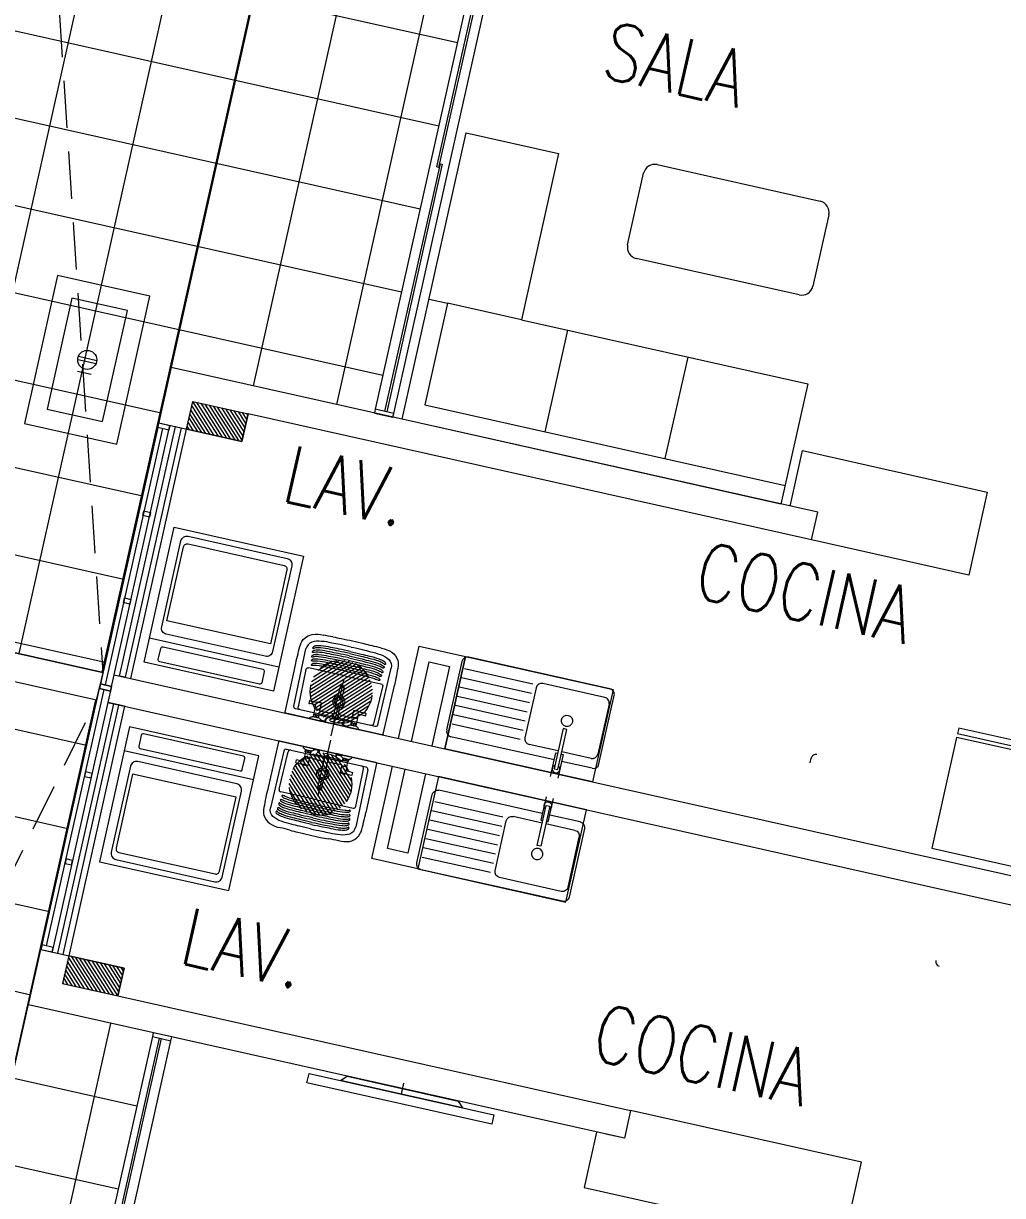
# Model space of a CAD drawing. Header units: millimetres. Extents: x 2471 to 2909, y 1327 to 1568.
# Drawn here: x 2624.4 to 2629.57, y 1501.96 to 1508.15 of the extents above; entities that cross this region are included whole.
import ezdxf
from ezdxf.xclip import XClip

# ---------------------------------------------------------------- set-up
doc = ezdxf.new("R2010")
doc.units = ezdxf.units.MM
doc.header["$XCLIPFRAME"] = 2
doc.set_wipeout_variables(frame=1)
for name, pattern in [('ACAD_ISO07W100', [3, 0, -3]), ('DASHDOT', [1, 0.5, -0.25, 0, -0.25]), ('HIDDEN', [0.375, 0.25, -0.125]), ('HIDDEN2', [0.1875, 0.125, -0.0625]), ('PHANTOM', [2.5, 1.25, -0.25, 0.25, -0.25, 0.25, -0.25])]:
    doc.linetypes.add(name, pattern=pattern)
doc.layers.get('0').update_dxf_attribs({"color": 251, "lineweight": 9})
for name, color, linetype, lineweight in [('A-EJES', 251, 'PHANTOM', 13), ('A-ESTRUCTURA-HATCH', 251, 'Continuous', 13), ('A-HATCH', 251, 'Continuous', 13), ('A-MOBILIARIO', 251, 'Continuous', 13), ('A-MURO BAJO', 251, 'Continuous', 13), ('A-MUROS', 251, 'Continuous', 13), ('A-PROYECCIONES', 251, 'HIDDEN', 13), ('A_30_DispositivosSanit', 251, 'Continuous', 13), ('A_30_Equipamiento', 251, 'Continuous', 13), ('A_50_TextoAmbiente', 251, 'Continuous', 13), ('A_50_TextoSubtitulos', 251, 'Continuous', 13), ('DLP_EQUIPAMIENTO', 251, 'Continuous', 13), ('DLP_MOBILIARIO FIJO', 251, 'Continuous', 13), ('DLP_MURO ALTO', 251, 'Continuous', 13), ('DLP_MURO BAJO', 251, 'Continuous', 13)]:
    doc.layers.add(name, color=color, linetype=linetype, lineweight=lineweight)
doc.styles.add('R100-200', font='romans.shx', dxfattribs={"width": 0.8, "height": 0.3})
doc.styles.add('R140-200', font='ariblk.ttf', dxfattribs={"height": 0.5})
pattern_1 = [(257.384381858, (-223918.5419, -8186702.8517), (0.439135768104, -0.098284165419), []), (347.384381858, (-223918.5419, -8186702.8517), (0.098284165419, 0.439135768104), [])]

# ---------------------------------------------------------------- blocks, each defined once
blk = doc.blocks.new('A$C64a6e5d1')
at = {"layer": 'A-EJES', "ltscale": 0.5}
blk.add_line((49.4516, 129.0897, 0), (53.3268, 146.4015, 0), dxfattribs=at)
blk = doc.blocks.new('EST P1')
at = {"layer": 'A-ESTRUCTURA-HATCH'}
h = blk.add_hatch(dxfattribs=at)
h.set_pattern_fill('ANSI31', color=256, scale=0.02)
h.set_pattern_definition([(45, (-226392.07709, -8188203.05961), (-0.04490128060535, 0.04490128060535), [])])
h.paths.add_polyline_path([(-3.61, 5.05), (-3.61, 4.85), (-44.785, 4.85), (-44.785, -0.15), (-46.99, -0.15), (-46.99, -11.15), (-3.61, -11.1501), (-3.61, -11.4001), (-47.24, -11.4001), (-47.24, 0.15), (-45.035, 0.15), (-45.035, 5.05)])
h.paths.add_polyline_path([(5.8757, 4.85), (5.8757, 5.05), (35.53, 5.05), (35.53, 4.85)])
h.paths.add_polyline_path([(47.915, 5.05), (35.58, 5.05), (35.58, 4.85), (47.915, 4.85)])
h.paths.add_polyline_path([(51.865, 4.85), (53.3757, 4.85), (53.3757, 5.05), (51.865, 5.05)])
edge = h.paths.add_edge_path()
edge.add_arc((63.3007, -0.15), 9.7, 360, 540)
edge.add_line((53.6007, -0.15), (53.8007, -0.15))
edge.add_arc((63.3007, -0.15), 9.5, 0.90471, 180, ccw=False)
edge.add_line((72.7995, 0), (70.3507, 0))
edge.add_line((70.3507, 0), (70.3507, -0.1499))
edge.add_line((70.3507, -0.1499), (73.0007, -0.15))
edge = h.paths.add_edge_path()
edge.add_arc((63.3007, -0.15), 3.3, 0.00085, 49.99468)
edge.add_line((65.4221, 2.3777), (65.4222, -0.15))
edge.add_line((65.4222, -0.15), (65.2722, -0.15))
edge.add_line((65.2722, -0.15), (65.2721, 2.4964))
edge.add_arc((63.3007, -0.15), 3.3, 53.31658, 179.99996)
edge.add_line((60.0007, -0.15), (59.8007, -0.15))
edge.add_arc((63.3007, -0.15), 3.5, 2.45736, 179.99993, ccw=False)
edge.add_line((66.7975, 0.0001), (69.4507, 0))
edge.add_line((69.4507, 0), (69.4507, -0.1499))
edge.add_line((69.4507, -0.1499), (66.6007, -0.1499))
h.paths.add_polyline_path([(-3.56, -11.15), (35.53, -11.15), (35.53, -11.4001), (-3.56, -11.4001)])
h.paths.add_polyline_path([(35.58, -11.1501), (71.88, -11.1501), (71.88, -11.4001), (35.58, -11.4)])
blk = doc.blocks.new('A$C47ad906b')
at = {"linetype": 'ACAD_ISO07W100'}
blk.add_blockref('EST P1', (27.0859, 53.6317), dxfattribs=at)
blk = doc.blocks.new('LAV-COC_01')
for p, q in [((0.4, 0.8243, 0), (0.03, 0.8243, 0)), ((0, 0.2352, 0), (0, 0.7943, 0)), ((0.43, 0.03, 0), (0.43, 0.7943, 0)), ((0.05, 0.2252), (0.05, 0.3821, 0)), ((0.35, 0.4121, 0), (0.08, 0.4121, 0)), ((0.38, 0.0471, 0), (0.38, 0.3821, 0)), ((0, 0.03), (0, 0.1952, 0)), ((0.05, 0.0471, 0), (0.05, 0.2052)), ((0.03, 0), (0.4, 0, 0)), ((0.35, 0.0171, 0), (0.08, 0.0171, 0))]:
    blk.add_line(p, q)
at = {"color": 7, "extrusion": (-8.98137e-08, -2.25602e-18, 1)}
for p, q in [((0.115, 0.4293, 0), (0.115, 0.8071, 0)), ((0.165, 0.4293, 0), (0.165, 0.8071, 0)), ((0.065, 0.4334, 0), (0.065, 0.803, 0))]:
    blk.add_line(p, q, dxfattribs=at)
at = {"color": 7}
for p, q in [((0.215, 0.4293), (0.215, 0.8071, 0)), ((0.265, 0.4293), (0.265, 0.8071, 0)), ((0.315, 0.4293), (0.315, 0.8071, 0)), ((0.365, 0.4334, 0), (0.365, 0.803, 0))]:
    blk.add_line(p, q, dxfattribs=at)
at = {"extrusion": (-4.49068e-08, 3.60285e-08, 1), "elevation": 0}
for points in [[(-0.09, 0.2352), (0.0374, 0.2352), (0.0374, 0.2252)], [(0.0374, 0.2052), (0.0374, 0.1952), (-0.09, 0.1952)]]:
    blk.add_lwpolyline(points, dxfattribs=at)
blk.add_lwpolyline([(-0.0458, 0.2052), (0.1708, 0.2052), (0.1708, 0.2252), (-0.0458, 0.2252)], close=True, dxfattribs=at)
at = {"extrusion": (-4.49068e-08, 3.60285e-08, 1)}
blk.add_arc((-0.0458, 0.2152, 0), 0.02, 29.99971, 329.99971, dxfattribs=at)
for centre, start_param, end_param in [((0.03, 0.7943, 0), -0.785398, 0.785398), ((0.4, 0.7943, 0), -2.356194, -0.785398), ((0.08, 0.3821, 0), -0.785398, 0.785398), ((0.35, 0.3821, 0), -2.356194, -0.785398), ((0.03, 0.03), 0.785398, 2.356194), ((0.08, 0.0471, 0), 0.785398, 2.356194), ((0.35, 0.0471, 0), 2.356194, 3.926991), ((0.4, 0.03, 0), 2.356194, 3.926991)]:
    blk.add_ellipse(centre, major_axis=(-0.0212, 0.0212), ratio=1, start_param=start_param, end_param=end_param)
blk.add_ellipse((0.215, 0.2146, 0), major_axis=(-0.0212, 0.0212), ratio=1)
blk = doc.blocks.new('MEZCLADORA-P')
at = {"color": 251, "linetype": 'DASHDOT', "ltscale": 0.07}
blk.add_line((0, 0.2633), (0, -0.2869), dxfattribs=at)
at = {"color": 7}
for p, q in [((-0.1318, 0), (-0.0713, 0)), ((-0.0713, 0), (-0.0713, -0.0048)), ((0.0714, 0), (0.1319, 0)), ((0.1319, 0), (0.1319, -0.0048)), ((-0.1318, 0), (-0.1318, -0.0048)), ((-0.1178, -0.0145), (-0.0853, -0.0145)), ((-0.0875, -0.0265), (-0.1157, -0.0265)), ((-0.0876, -0.057), (-0.1156, -0.057)), ((-0.1156, -0.057), (-0.1156, -0.078)), ((-0.1141, -0.0265), (-0.1146, -0.027)), ((-0.0886, -0.027), (-0.1146, -0.027)), ((-0.1146, -0.027), (-0.1146, -0.056)), ((-0.1146, -0.056), (-0.0886, -0.056)), ((-0.1141, -0.0565), (-0.1146, -0.056)), ((-0.0891, -0.0565), (-0.1141, -0.0565)), ((-0.0891, -0.0265), (-0.0886, -0.027)), ((-0.0891, -0.0565), (-0.0886, -0.056)), ((-0.0886, -0.027), (-0.0886, -0.0285)), ((-0.0886, -0.0525), (-0.0886, -0.056)), ((-0.0876, -0.057), (-0.0876, -0.093)), ((-0.0865, -0.0305), (-0.0015, -0.0262)), ((-0.0865, -0.0505), (-0.011, -0.0543)), ((-0.011, -0.0405), (-0.011, -0.0805)), ((0.086, -0.0304), (0.0015, -0.0262)), ((0.011, -0.0805), (0.011, -0.0405)), ((0.086, -0.0506), (0.011, -0.0543)), ((0.0714, 0), (0.0714, -0.0048)), ((0.0854, -0.0145), (0.1179, -0.0145)), ((0.1157, -0.0265), (0.0875, -0.0265)), ((0.1156, -0.057), (0.0876, -0.057)), ((0.0876, -0.057), (0.0876, -0.093)), ((0.0886, -0.0265), (0.0881, -0.027)), ((0.1151, -0.027), (0.0881, -0.027)), ((0.0881, -0.0285), (0.0881, -0.027)), ((0.0881, -0.056), (0.0881, -0.0525)), ((0.0881, -0.056), (0.1151, -0.056)), ((0.0886, -0.0565), (0.0881, -0.056)), ((0.1146, -0.0565), (0.0886, -0.0565)), ((0.0896, -0.0565), (0.0896, -0.057)), ((0.0926, -0.0379), (0.0926, -0.0379)), ((0.1136, -0.0565), (0.1136, -0.057)), ((0.1146, -0.0265), (0.1151, -0.027)), ((0.1146, -0.0565), (0.1151, -0.056)), ((0.1151, -0.056), (0.1151, -0.027)), ((0.1156, -0.057), (0.1156, -0.078)), ((-0.1526, -0.078), (-0.1501, -0.078)), ((-0.1526, -0.093), (-0.1526, -0.078)), ((-0.1501, -0.093), (-0.1526, -0.093)), ((-0.1242, -0.078), (-0.1501, -0.078)), ((-0.1501, -0.093), (-0.1242, -0.093)), ((-0.1129, -0.078), (-0.1242, -0.078)), ((-0.1242, -0.093), (-0.1129, -0.093)), ((-0.1137, -0.093), (-0.1137, -0.0932)), ((-0.0876, -0.093), (-0.1129, -0.093)), ((-0.1031, -0.0954), (-0.1001, -0.0954)), ((-0.0895, -0.093), (-0.0895, -0.0932)), ((-0.011, -0.0805), (-0.011, -0.1514)), ((0.011, -0.0805), (0.011, -0.1514)), ((0.1129, -0.093), (0.0876, -0.093)), ((0.0895, -0.093), (0.0895, -0.0932)), ((0.1001, -0.0954), (0.1031, -0.0954)), ((0.1242, -0.078), (0.1129, -0.078)), ((0.1129, -0.093), (0.1242, -0.093)), ((0.1137, -0.093), (0.1137, -0.0932)), ((0.1501, -0.078), (0.1242, -0.078)), ((0.1242, -0.093), (0.1501, -0.093)), ((0.1501, -0.078), (0.1526, -0.078)), ((0.1526, -0.093), (0.1501, -0.093)), ((0.1526, -0.093), (0.1526, -0.078)), ((-0.011, -0.1514), (-0.011, -0.1885)), ((0.011, -0.1885), (0.011, -0.1514)), ((-0.011, -0.1885), (-0.011, -0.1905)), ((-0.011, -0.1969), (-0.011, -0.1905)), ((0.011, -0.1885), (0.011, -0.1905)), ((0.011, -0.1969), (0.011, -0.1905))]:
    blk.add_line(p, q, dxfattribs=at)
for centre, radius, start, end in [((-0.1303, -0.0048), 0.0015, 180, 228.4626), ((-0.0982, 0.0315), 0.05, 228.4626, 246.84527), ((-0.1083, -0.0205), 0.0095, 140.83329, 144.6655), ((-0.1083, -0.0205), 0.0095, 215.3345, 219.16671), ((-0.0948, -0.0205), 0.0095, 35.3345, 39.16671), ((-0.0948, -0.0205), 0.0095, 320.83329, 324.6655), ((-0.105, 0.0315), 0.05, 293.15473, 311.5374), ((-0.0728, -0.0048), 0.0015, 311.5374, 0), ((0, -0.0405), 0.0143, 320.04513, 219.95487), ((0, -0.0405), 0.0143, 320.5275, 219.4725), ((0, -0.0405), 0.014, 321.78679, 218.21321), ((0, -0.0405), 0.011, 0, 180), ((0.0729, -0.0048), 0.0015, 180, 228.4626), ((0.105, 0.0315), 0.05, 228.4626, 246.84527), ((0.0949, -0.0205), 0.0095, 140.83329, 144.6655), ((0.0949, -0.0205), 0.0095, 215.3345, 219.16671), ((0.1084, -0.0205), 0.0095, 35.3345, 39.16671), ((0.1084, -0.0205), 0.0095, 320.83329, 324.6655), ((0.0982, 0.0315), 0.05, 293.15473, 311.5374), ((0.1304, -0.0048), 0.0015, 311.5374, 0), ((-0.1127, -0.0932), 0.001, 180, 255.75933), ((-0.1031, -0.0554), 0.04, 255.75933, 270), ((-0.1001, -0.0554), 0.04, 270, 284.24067), ((-0.0905, -0.0932), 0.001, 284.24067, 0), ((0.0905, -0.0932), 0.001, 180, 255.75933), ((0.1001, -0.0554), 0.04, 255.75933, 270), ((0.1031, -0.0554), 0.04, 270, 284.24067), ((0.1127, -0.0932), 0.001, 284.24067, 0)]:
    blk.add_arc(centre, radius, start, end, dxfattribs=at)
for centre, major_axis, ratio, start_param, end_param in [((-0.0016, -0.0243), (0.00195, 0.00019), 0.977728, 4.694416, 4.711947), ((0.0016, -0.0243), (0.00197, -0.00016), 0.989596, 4.695691, 4.715329), ((0, -0.1905), (-0.011, 0), 0.927184, 0, 3.141593), ((0, -0.1905), (0.011, 0), 0.927184, 3.141593, 6.283185)]:
    blk.add_ellipse(centre, major_axis=major_axis, ratio=ratio, start_param=start_param, end_param=end_param, dxfattribs=at)
for points, knots in [([(-0.1161, -0.026), (-0.1161, -0.026), (-0.1161, -0.0259), (-0.1161, -0.0257), (-0.1161, -0.0255), (-0.1161, -0.0251), (-0.1161, -0.0248), (-0.1161, -0.0244), (-0.1161, -0.0242), (-0.1161, -0.0237), (-0.1161, -0.0234), (-0.1161, -0.0228), (-0.1161, -0.0223), (-0.1161, -0.0214), (-0.1161, -0.0209), (-0.1161, -0.0201), (-0.1161, -0.0196), (-0.1161, -0.0187), (-0.1161, -0.0182), (-0.1161, -0.0176), (-0.1161, -0.0173), (-0.1161, -0.0168), (-0.1161, -0.0166), (-0.1161, -0.0162), (-0.1161, -0.0159), (-0.1161, -0.0155), (-0.1161, -0.0153), (-0.1161, -0.0151), (-0.1161, -0.015), (-0.1161, -0.015)], [1.912506, 1.912506, 1.912506, 1.912506, 2.09167, 2.09167, 2.270834, 2.270834, 2.409757, 2.409757, 2.503909, 2.503909, 2.59806, 2.59806, 2.741232, 2.741232, 2.868759, 2.868759, 2.996286, 2.996286, 3.139457, 3.139457, 3.233609, 3.233609, 3.32776, 3.32776, 3.466683, 3.466683, 3.645847, 3.645847, 3.825012, 3.825012, 3.825012, 3.825012]), ([(-0.1088, -0.026), (-0.1083, -0.026), (-0.1078, -0.0259), (-0.1067, -0.0257), (-0.1061, -0.0255), (-0.1053, -0.0251), (-0.1049, -0.0248), (-0.1043, -0.0244), (-0.1041, -0.0242), (-0.1036, -0.0237), (-0.1034, -0.0234), (-0.103, -0.0228), (-0.1028, -0.0223), (-0.1026, -0.0214), (-0.1025, -0.0209), (-0.1025, -0.0201), (-0.1026, -0.0196), (-0.1028, -0.0187), (-0.103, -0.0182), (-0.1034, -0.0176), (-0.1036, -0.0173), (-0.1041, -0.0168), (-0.1043, -0.0166), (-0.1049, -0.0162), (-0.1053, -0.0159), (-0.1061, -0.0155), (-0.1067, -0.0153), (-0.1078, -0.0151), (-0.1083, -0.015), (-0.1088, -0.015), (-0.1094, -0.015), (-0.1099, -0.0151), (-0.111, -0.0153), (-0.1116, -0.0155), (-0.1124, -0.0159), (-0.1128, -0.0162), (-0.1134, -0.0166), (-0.1136, -0.0168), (-0.1141, -0.0173), (-0.1143, -0.0176), (-0.1147, -0.0182), (-0.1149, -0.0187), (-0.1151, -0.0196), (-0.1152, -0.0201), (-0.1152, -0.0209), (-0.1151, -0.0214), (-0.1149, -0.0223), (-0.1147, -0.0228), (-0.1143, -0.0234), (-0.1141, -0.0237), (-0.1136, -0.0242), (-0.1134, -0.0244), (-0.1128, -0.0248), (-0.1124, -0.0251), (-0.1116, -0.0255), (-0.111, -0.0257), (-0.1099, -0.0259), (-0.1094, -0.026), (-0.1088, -0.026)], [1.912506, 1.912506, 1.912506, 1.912506, 2.09167, 2.09167, 2.270834, 2.270834, 2.409757, 2.409757, 2.503909, 2.503909, 2.59806, 2.59806, 2.741232, 2.741232, 2.868759, 2.868759, 2.996286, 2.996286, 3.139457, 3.139457, 3.233609, 3.233609, 3.32776, 3.32776, 3.466683, 3.466683, 3.645847, 3.645847, 3.825012, 3.825012, 3.825012, 4.004176, 4.004176, 4.18334, 4.18334, 4.322263, 4.322263, 4.416415, 4.416415, 4.510566, 4.510566, 4.653737, 4.653737, 4.781264, 4.781264, 4.908792, 4.908792, 5.051963, 5.051963, 5.146114, 5.146114, 5.240266, 5.240266, 5.379189, 5.379189, 5.558353, 5.558353, 5.737517, 5.737517, 5.737517, 5.737517]), ([(-0.0944, -0.026), (-0.0938, -0.026), (-0.0933, -0.0259), (-0.0922, -0.0257), (-0.0916, -0.0255), (-0.0908, -0.0251), (-0.0904, -0.0248), (-0.0898, -0.0244), (-0.0896, -0.0242), (-0.0891, -0.0237), (-0.0889, -0.0234), (-0.0885, -0.0228), (-0.0883, -0.0223), (-0.0881, -0.0214), (-0.088, -0.0209), (-0.088, -0.0201), (-0.0881, -0.0196), (-0.0883, -0.0187), (-0.0885, -0.0182), (-0.0889, -0.0176), (-0.0891, -0.0173), (-0.0896, -0.0168), (-0.0898, -0.0166), (-0.0904, -0.0162), (-0.0908, -0.0159), (-0.0916, -0.0155), (-0.0922, -0.0153), (-0.0933, -0.0151), (-0.0938, -0.015), (-0.0944, -0.015), (-0.0949, -0.015), (-0.0954, -0.0151), (-0.0965, -0.0153), (-0.0971, -0.0155), (-0.0979, -0.0159), (-0.0983, -0.0162), (-0.0989, -0.0166), (-0.0991, -0.0168), (-0.0996, -0.0173), (-0.0998, -0.0176), (-0.1002, -0.0182), (-0.1004, -0.0187), (-0.1006, -0.0196), (-0.1007, -0.0201), (-0.1007, -0.0209), (-0.1006, -0.0214), (-0.1004, -0.0223), (-0.1002, -0.0228), (-0.0998, -0.0234), (-0.0996, -0.0237), (-0.0991, -0.0242), (-0.0989, -0.0244), (-0.0983, -0.0248), (-0.0979, -0.0251), (-0.0971, -0.0255), (-0.0965, -0.0257), (-0.0954, -0.0259), (-0.0949, -0.026), (-0.0944, -0.026)], [-1.912506, -1.912506, -1.912506, -1.912506, -1.733342, -1.733342, -1.554177, -1.554177, -1.415254, -1.415254, -1.321103, -1.321103, -1.226951, -1.226951, -1.08378, -1.08378, -0.956253, -0.956253, -0.828726, -0.828726, -0.685555, -0.685555, -0.591403, -0.591403, -0.497251, -0.497251, -0.358328, -0.358328, -0.179164, -0.179164, 0, 0, 0, 0.179164, 0.179164, 0.358328, 0.358328, 0.497251, 0.497251, 0.591403, 0.591403, 0.685555, 0.685555, 0.828726, 0.828726, 0.956253, 0.956253, 1.08378, 1.08378, 1.226951, 1.226951, 1.321103, 1.321103, 1.415254, 1.415254, 1.554177, 1.554177, 1.733342, 1.733342, 1.912506, 1.912506, 1.912506, 1.912506]), ([(-0.0886, -0.0285), (-0.0886, -0.0287), (-0.0886, -0.0289), (-0.0884, -0.0293), (-0.0883, -0.0295), (-0.0881, -0.0299), (-0.0879, -0.03), (-0.0876, -0.0303), (-0.0874, -0.0303), (-0.0869, -0.0305), (-0.0867, -0.0305), (-0.0865, -0.0305)], [0.0014961, 0.0014961, 0.0014961, 0.0014961, 0.0628341, 0.0628341, 0.1278738, 0.1278738, 0.192655, 0.192655, 0.2586819, 0.2586819, 0.3211409, 0.3211409, 0.3211409, 0.3211409]), ([(-0.0865, -0.0505), (-0.0867, -0.0505), (-0.0869, -0.0505), (-0.0873, -0.0507), (-0.0875, -0.0507), (-0.0879, -0.051), (-0.0881, -0.0511), (-0.0883, -0.0515), (-0.0884, -0.0517), (-0.0886, -0.0521), (-0.0886, -0.0523), (-0.0886, -0.0525)], [0, 0, 0, 0, 0.0632739, 0.0632739, 0.1284986, 0.1284986, 0.1931331, 0.1931331, 0.2588948, 0.2588948, 0.322347, 0.322347, 0.322347, 0.322347]), ([(-0.0871, -0.015), (-0.0871, -0.015), (-0.0871, -0.0151), (-0.0871, -0.0153), (-0.0871, -0.0155), (-0.0871, -0.0159), (-0.0871, -0.0162), (-0.0871, -0.0166), (-0.0871, -0.0168), (-0.0871, -0.0173), (-0.0871, -0.0176), (-0.0871, -0.0182), (-0.0871, -0.0187), (-0.0871, -0.0196), (-0.0871, -0.0201), (-0.0871, -0.0209), (-0.0871, -0.0214), (-0.0871, -0.0223), (-0.0871, -0.0228), (-0.0871, -0.0234), (-0.0871, -0.0237), (-0.0871, -0.0242), (-0.0871, -0.0244), (-0.0871, -0.0248), (-0.0871, -0.0251), (-0.0871, -0.0255), (-0.0871, -0.0257), (-0.0871, -0.0259), (-0.0871, -0.026), (-0.0871, -0.026)], [0, 0, 0, 0, 0.179164, 0.179164, 0.358328, 0.358328, 0.497251, 0.497251, 0.591403, 0.591403, 0.685555, 0.685555, 0.828726, 0.828726, 0.956253, 0.956253, 1.08378, 1.08378, 1.226951, 1.226951, 1.321103, 1.321103, 1.415254, 1.415254, 1.554177, 1.554177, 1.733342, 1.733342, 1.912506, 1.912506, 1.912506, 1.912506]), ([(0.0014, -0.0262), (0.0014, -0.0262), (0.0014, -0.0262), (0.0015, -0.0262), (0.0015, -0.0262), (0.0015, -0.0262)], [0, 0, 0, 0, 0.003858876, 0.003858876, 0.005459734, 0.005459734, 0.005459734, 0.005459734]), ([(0.086, -0.0305), (0.0862, -0.0305), (0.0864, -0.0304), (0.0869, -0.0303), (0.0871, -0.0302), (0.0874, -0.03), (0.0876, -0.0298), (0.0878, -0.0295), (0.0879, -0.0293), (0.0881, -0.0289), (0.0881, -0.0287), (0.0881, -0.0285)], [0.0009309, 0.0009309, 0.0009309, 0.0009309, 0.0631461, 0.0631461, 0.1284888, 0.1284888, 0.1937028, 0.1937028, 0.260157, 0.260157, 0.3196739, 0.3196739, 0.3196739, 0.3196739]), ([(0.0881, -0.0525), (0.0881, -0.0523), (0.0881, -0.0521), (0.0879, -0.0517), (0.0878, -0.0515), (0.0876, -0.0512), (0.0874, -0.051), (0.0871, -0.0508), (0.0869, -0.0507), (0.0864, -0.0506), (0.0862, -0.0505), (0.086, -0.0505)], [0.0009616, 0.0009616, 0.0009616, 0.0009616, 0.0627142, 0.0627142, 0.1276947, 0.1276947, 0.1924362, 0.1924362, 0.2584085, 0.2584085, 0.3218037, 0.3218037, 0.3218037, 0.3218037]), ([(0.0871, -0.026), (0.0871, -0.026), (0.0871, -0.0259), (0.0871, -0.0257), (0.0871, -0.0255), (0.0871, -0.0251), (0.0871, -0.0248), (0.0871, -0.0244), (0.0871, -0.0242), (0.0871, -0.0237), (0.0871, -0.0234), (0.0871, -0.0228), (0.0871, -0.0223), (0.0871, -0.0214), (0.0871, -0.0209), (0.0871, -0.0201), (0.0871, -0.0196), (0.0871, -0.0187), (0.0871, -0.0182), (0.0871, -0.0176), (0.0871, -0.0173), (0.0871, -0.0168), (0.0871, -0.0166), (0.0871, -0.0162), (0.0871, -0.0159), (0.0871, -0.0155), (0.0871, -0.0153), (0.0871, -0.0151), (0.0871, -0.015), (0.0871, -0.015)], [1.912506, 1.912506, 1.912506, 1.912506, 2.09167, 2.09167, 2.270834, 2.270834, 2.409757, 2.409757, 2.503909, 2.503909, 2.59806, 2.59806, 2.741232, 2.741232, 2.868759, 2.868759, 2.996286, 2.996286, 3.139457, 3.139457, 3.233609, 3.233609, 3.32776, 3.32776, 3.466683, 3.466683, 3.645847, 3.645847, 3.825012, 3.825012, 3.825012, 3.825012]), ([(0.0944, -0.026), (0.0949, -0.026), (0.0954, -0.0259), (0.0965, -0.0257), (0.0971, -0.0255), (0.0979, -0.0251), (0.0983, -0.0248), (0.0989, -0.0244), (0.0991, -0.0242), (0.0996, -0.0237), (0.0998, -0.0234), (0.1002, -0.0228), (0.1004, -0.0223), (0.1006, -0.0214), (0.1007, -0.0209), (0.1007, -0.0201), (0.1006, -0.0196), (0.1004, -0.0187), (0.1002, -0.0182), (0.0998, -0.0176), (0.0996, -0.0173), (0.0991, -0.0168), (0.0989, -0.0166), (0.0983, -0.0162), (0.0979, -0.0159), (0.0971, -0.0155), (0.0965, -0.0153), (0.0954, -0.0151), (0.0949, -0.015), (0.0944, -0.015), (0.0938, -0.015), (0.0933, -0.0151), (0.0922, -0.0153), (0.0916, -0.0155), (0.0908, -0.0159), (0.0904, -0.0162), (0.0898, -0.0166), (0.0896, -0.0168), (0.0891, -0.0173), (0.0889, -0.0176), (0.0885, -0.0182), (0.0883, -0.0187), (0.0881, -0.0196), (0.088, -0.0201), (0.088, -0.0209), (0.0881, -0.0214), (0.0883, -0.0223), (0.0885, -0.0228), (0.0889, -0.0234), (0.0891, -0.0237), (0.0896, -0.0242), (0.0898, -0.0244), (0.0904, -0.0248), (0.0908, -0.0251), (0.0916, -0.0255), (0.0922, -0.0257), (0.0933, -0.0259), (0.0938, -0.026), (0.0944, -0.026)], [1.912506, 1.912506, 1.912506, 1.912506, 2.09167, 2.09167, 2.270834, 2.270834, 2.409757, 2.409757, 2.503909, 2.503909, 2.59806, 2.59806, 2.741232, 2.741232, 2.868759, 2.868759, 2.996286, 2.996286, 3.139457, 3.139457, 3.233609, 3.233609, 3.32776, 3.32776, 3.466683, 3.466683, 3.645847, 3.645847, 3.825012, 3.825012, 3.825012, 4.004176, 4.004176, 4.18334, 4.18334, 4.322263, 4.322263, 4.416415, 4.416415, 4.510566, 4.510566, 4.653737, 4.653737, 4.781264, 4.781264, 4.908792, 4.908792, 5.051963, 5.051963, 5.146114, 5.146114, 5.240266, 5.240266, 5.379189, 5.379189, 5.558353, 5.558353, 5.737517, 5.737517, 5.737517, 5.737517]), ([(0.1088, -0.026), (0.1094, -0.026), (0.1099, -0.0259), (0.111, -0.0257), (0.1116, -0.0255), (0.1124, -0.0251), (0.1128, -0.0248), (0.1134, -0.0244), (0.1136, -0.0242), (0.1141, -0.0237), (0.1143, -0.0234), (0.1147, -0.0228), (0.1149, -0.0223), (0.1151, -0.0214), (0.1152, -0.0209), (0.1152, -0.0201), (0.1151, -0.0196), (0.1149, -0.0187), (0.1147, -0.0182), (0.1143, -0.0176), (0.1141, -0.0173), (0.1136, -0.0168), (0.1134, -0.0166), (0.1128, -0.0162), (0.1124, -0.0159), (0.1116, -0.0155), (0.111, -0.0153), (0.1099, -0.0151), (0.1094, -0.015), (0.1088, -0.015), (0.1083, -0.015), (0.1078, -0.0151), (0.1067, -0.0153), (0.1061, -0.0155), (0.1053, -0.0159), (0.1049, -0.0162), (0.1043, -0.0166), (0.1041, -0.0168), (0.1036, -0.0173), (0.1034, -0.0176), (0.103, -0.0182), (0.1028, -0.0187), (0.1026, -0.0196), (0.1025, -0.0201), (0.1025, -0.0209), (0.1026, -0.0214), (0.1028, -0.0223), (0.103, -0.0228), (0.1034, -0.0234), (0.1036, -0.0237), (0.1041, -0.0242), (0.1043, -0.0244), (0.1049, -0.0248), (0.1053, -0.0251), (0.1061, -0.0255), (0.1067, -0.0257), (0.1078, -0.0259), (0.1083, -0.026), (0.1088, -0.026)], [-1.912506, -1.912506, -1.912506, -1.912506, -1.733342, -1.733342, -1.554177, -1.554177, -1.415254, -1.415254, -1.321103, -1.321103, -1.226951, -1.226951, -1.08378, -1.08378, -0.956253, -0.956253, -0.828726, -0.828726, -0.685555, -0.685555, -0.591403, -0.591403, -0.497251, -0.497251, -0.358328, -0.358328, -0.179164, -0.179164, 0, 0, 0, 0.179164, 0.179164, 0.358328, 0.358328, 0.497251, 0.497251, 0.591403, 0.591403, 0.685555, 0.685555, 0.828726, 0.828726, 0.956253, 0.956253, 1.08378, 1.08378, 1.226951, 1.226951, 1.321103, 1.321103, 1.415254, 1.415254, 1.554177, 1.554177, 1.733342, 1.733342, 1.912506, 1.912506, 1.912506, 1.912506]), ([(0.1161, -0.015), (0.1161, -0.015), (0.1161, -0.0151), (0.1161, -0.0153), (0.1161, -0.0155), (0.1161, -0.0159), (0.1161, -0.0162), (0.1161, -0.0166), (0.1161, -0.0168), (0.1161, -0.0173), (0.1161, -0.0176), (0.1161, -0.0182), (0.1161, -0.0187), (0.1161, -0.0196), (0.1161, -0.0201), (0.1161, -0.0209), (0.1161, -0.0214), (0.1161, -0.0223), (0.1161, -0.0228), (0.1161, -0.0234), (0.1161, -0.0237), (0.1161, -0.0242), (0.1161, -0.0244), (0.1161, -0.0248), (0.1161, -0.0251), (0.1161, -0.0255), (0.1161, -0.0257), (0.1161, -0.0259), (0.1161, -0.026), (0.1161, -0.026)], [0, 0, 0, 0, 0.179164, 0.179164, 0.358328, 0.358328, 0.497251, 0.497251, 0.591403, 0.591403, 0.685555, 0.685555, 0.828726, 0.828726, 0.956253, 0.956253, 1.08378, 1.08378, 1.226951, 1.226951, 1.321103, 1.321103, 1.415254, 1.415254, 1.554177, 1.554177, 1.733342, 1.733342, 1.912506, 1.912506, 1.912506, 1.912506]), ([(0.011, -0.1969), (0.011, -0.198), (0.0108, -0.199), (0.0101, -0.2011), (0.0095, -0.2021), (0.0082, -0.2038), (0.0073, -0.2046), (0.0054, -0.2059), (0.0043, -0.2064), (0.0021, -0.207), (0.0009, -0.2072), (-0.0015, -0.2071), (-0.0026, -0.2069), (-0.0048, -0.2062), (-0.0059, -0.2056), (-0.0077, -0.2042), (-0.0085, -0.2034), (-0.0098, -0.2016), (-0.0103, -0.2006), (-0.0109, -0.1987), (-0.011, -0.1978), (-0.011, -0.1969)], [4.328417, 4.328417, 4.328417, 4.328417, 4.64395, 4.64395, 4.960575, 4.960575, 5.279717, 5.279717, 5.601363, 5.601363, 5.924602, 5.924602, 6.248311, 6.248311, 6.571371, 6.571371, 6.892655, 6.892655, 7.211325, 7.211325, 7.470009, 7.470009, 7.470009, 7.470009])]:
    blk.add_open_spline(points, degree=3, knots=knots, dxfattribs=at)
for points in [[(-0.093, -0.0371), (-0.093, -0.0371), (-0.093, -0.0371), (-0.093, -0.0371)], [(-0.0886, -0.0525), (-0.0886, -0.0525), (-0.0886, -0.0525), (-0.0886, -0.0525)], [(-0.0865, -0.0505), (-0.0865, -0.0505), (-0.0865, -0.0505), (-0.0865, -0.0505)], [(-0.0015, -0.0262), (-0.0015, -0.0262), (-0.0015, -0.0262), (-0.0015, -0.0262)], [(-0.0015, -0.0262), (-0.0015, -0.0262), (-0.0014, -0.0262), (-0.0014, -0.0262)], [(0.0015, -0.0262), (0.0015, -0.0262), (0.0015, -0.0262), (0.0015, -0.0262)], [(0.0881, -0.0525), (0.0881, -0.0525), (0.0881, -0.0525), (0.0881, -0.0525)]]:
    blk.add_open_spline(points, degree=3, dxfattribs=at)
blk = doc.blocks.new('LAV-AMAZ-LAV_01')
blk.add_wipeout([(0.26, 0), (0.2622, -0.0005), (0.2636, -0.0015), (0.2646, -0.0029), (0.265, -0.005), (0.2669, -0.2686), (0.2669, -0.2806), (0.2668, -0.3016), (0.2663, -0.3212), (0.2658, -0.3369), (0.2649, -0.3544), (0.2637, -0.3738), (0.2622, -0.3835), (0.2599, -0.3912), (0.256, -0.3998), (0.2526, -0.4053), (0.248, -0.4118), (0.2384, -0.4219), (0.2336, -0.426), (0.2274, -0.4303), (0.2218, -0.4337), (0.2153, -0.4368), (0.2095, -0.4389), (0.2006, -0.4416), (0.191, -0.4437), (0.1829, -0.445), (0.1696, -0.4461), (0.165, -0.4462), (0.1572, -0.4459), (0.1314, -0.4466), (0.1057, -0.4481), (0.0834, -0.4489), (0.0611, -0.4495), (0.0413, -0.4498), (0.0031, -0.45), (-0.0305, -0.4499), (-0.0611, -0.4495), (-0.0834, -0.4489), (-0.1057, -0.4481), (-0.1314, -0.4466), (-0.1572, -0.4459), (-0.165, -0.4462), (-0.1772, -0.4456), (-0.1867, -0.4445), (-0.1955, -0.4428), (-0.2037, -0.4407), (-0.2104, -0.4386), (-0.2153, -0.4368), (-0.223, -0.433), (-0.231, -0.4279), (-0.2384, -0.4219), (-0.245, -0.4153), (-0.2509, -0.4079), (-0.2556, -0.4005), (-0.2593, -0.3928), (-0.2612, -0.3876), (-0.2627, -0.3815), (-0.2637, -0.3738), (-0.2647, -0.3576), (-0.2655, -0.3419), (-0.2661, -0.3284), (-0.2663, -0.3212), (-0.2667, -0.3081), (-0.2669, -0.2902), (-0.2669, -0.2686), (-0.2665, -0.2127), (-0.266, -0.1368), (-0.265, -0.005), (-0.2647, -0.0032), (-0.2636, -0.0015), (-0.2621, -0.0004), (-0.26, 0)])
for p, q in [((0.26, 0), (-0.26, 0)), ((-0.265, -0.005), (-0.2669, -0.2686)), ((-0.2271, -0.0469), (-0.2308, -0.3547)), ((0.2151, -0.035), (-0.2151, -0.035)), ((-0.208, -0.2488), (-0.2042, -0.0468)), ((0.208, -0.2488), (0.2042, -0.0468)), ((0.2271, -0.0469), (0.2308, -0.3547)), ((0.265, -0.005), (0.2669, -0.2686)), ((0, -0.261), (-0.196, -0.261)), ((0, -0.261), (0.196, -0.261))]:
    blk.add_line(p, q)
at = {"color": 7}
for points in [[(-0.0001, -0.31, -0.004924), (-0.06, -0.3095, -0.005443), (-0.1041, -0.3081, -0.041272), (-0.157, -0.305, -0.066903), (-0.1829, -0.2992, -0.004021)], [(-0.0001, -0.286, -0.004924), (-0.06, -0.2855, -0.005443), (-0.1041, -0.2841, -0.041272), (-0.157, -0.281, -0.059773), (-0.1802, -0.2762, -0.37117)], [(-0.0001, -0.297, -0.004924), (-0.06, -0.2965, -0.005443), (-0.1041, -0.2951, -0.041272), (-0.157, -0.292, -0.045554), (-0.1778, -0.2875)], [(0.0001, -0.286, 0.004924), (0.06, -0.2855, 0.005443), (0.1041, -0.2841, 0.041272), (0.157, -0.281, 0.059773), (0.1802, -0.2762, 0.37117)], [(0.0001, -0.297, 0.004924), (0.06, -0.2965, 0.005443), (0.1041, -0.2951, 0.041272), (0.157, -0.292, 0.045554), (0.1778, -0.2875)], [(0.0001, -0.31, 0.004924), (0.06, -0.3095, 0.005443), (0.1041, -0.3081, 0.041272), (0.157, -0.305, 0.066903), (0.1829, -0.2992, 0.004021)], [(-0.0001, -0.369, -0.004924), (-0.06, -0.3685, -0.005443), (-0.1041, -0.3671, -0.041272), (-0.157, -0.364, -0.068174), (-0.1834, -0.358, -0.157546), (-0.1925, -0.3517, -0.375783)], [(-0.0001, -0.382, -0.004924), (-0.06, -0.3815, -0.005443), (-0.1041, -0.3801, -0.041272), (-0.157, -0.377, -0.068174), (-0.1834, -0.371, -0.088848), (-0.1902, -0.3667, -0.37117)], [(-0.0001, -0.358, -0.004924), (-0.06, -0.3575, -0.005443), (-0.1041, -0.3561, -0.041272), (-0.157, -0.353, -0.068174), (-0.1834, -0.347, -0.012686), (-0.1882, -0.3447)], [(-0.0001, -0.334, -0.004924), (-0.06, -0.3335, -0.005443), (-0.1041, -0.3321, -0.041272), (-0.157, -0.329, -0.078711), (-0.1799, -0.3243, -0.062731), (-0.1859, -0.3211, -0.37117)], [(-0.0001, -0.345, -0.004924), (-0.06, -0.3445, -0.005443), (-0.1041, -0.3431, -0.041272), (-0.157, -0.34, -0.078711), (-0.1799, -0.3353, -0.054156), (-0.1851, -0.3326, -0.37117)], [(-0.0001, -0.321, -0.004924), (-0.06, -0.3205, -0.005443), (-0.1041, -0.3191, -0.041272), (-0.157, -0.316, -0.068069), (-0.1833, -0.3101, -0.158546)], [(0.0001, -0.321, 0.004924), (0.06, -0.3205, 0.005443), (0.1041, -0.3191, 0.041272), (0.157, -0.316, 0.068069), (0.1833, -0.3101, 0.158546)], [(0.0001, -0.334, 0.004924), (0.06, -0.3335, 0.005443), (0.1041, -0.3321, 0.041272), (0.157, -0.329, 0.078711), (0.1799, -0.3243, 0.062731), (0.1859, -0.3211, 0.37117)], [(0.0001, -0.345, 0.004924), (0.06, -0.3445, 0.005443), (0.1041, -0.3431, 0.041272), (0.157, -0.34, 0.078711), (0.1799, -0.3353, 0.054156), (0.1851, -0.3326, 0.37117)], [(0.0001, -0.358, 0.004924), (0.06, -0.3575, 0.005443), (0.1041, -0.3561, 0.041272), (0.157, -0.353, 0.068174), (0.1834, -0.347, 0.012686), (0.1882, -0.3447)], [(0.0001, -0.369, 0.004924), (0.06, -0.3685, 0.005443), (0.1041, -0.3671, 0.041272), (0.157, -0.364, 0.068174), (0.1834, -0.358, 0.157546), (0.1925, -0.3517, 0.375783)], [(0.0001, -0.382, 0.004924), (0.06, -0.3815, 0.005443), (0.1041, -0.3801, 0.041272), (0.157, -0.377, 0.068174), (0.1834, -0.371, 0.088848), (0.1902, -0.3667, 0.37117)], [(-0.0001, -0.393, -0.004924), (-0.06, -0.3925, -0.005443), (-0.1041, -0.3911, -0.041272), (-0.157, -0.388, -0.064512), (-0.1851, -0.3816, -0.157603), (-0.1966, -0.3724)], [(0.0001, -0.393, 0.004924), (0.06, -0.3925, 0.005443), (0.1041, -0.3911, 0.041272), (0.157, -0.388, 0.064512), (0.1851, -0.3816, 0.157603), (0.1966, -0.3724)]]:
    blk.add_lwpolyline(points, format="xyb", dxfattribs=at)
for points in [[(0, -0.417, -0.004925), (-0.0604, -0.4165, -0.00535), (-0.1043, -0.4151, -0.04023), (-0.1597, -0.4119, -0.10491), (-0.2087, -0.3967, -0.253945), (-0.2308, -0.3547, -0.253945)], [(0, -0.417, 0.004925), (0.0604, -0.4165, 0.00535), (0.1043, -0.4151, 0.04023), (0.1597, -0.4119, 0.10491), (0.2087, -0.3967, 0.253945), (0.2308, -0.3547, 0.253945)], [(-0.0611, -0.4495, 0.004927), (0, -0.45, 0.004927), (0.0611, -0.4495, 0.004927)]]:
    blk.add_lwpolyline(points, format="xyb")
for radius in [0.0325, 0.0225]:
    blk.add_circle((0, -0.12), radius)
for centre, radius, start, end in [((-0.26, -0.005), 0.005, 90, 179.5983), ((0.26, -0.005), 0.005, 0.4017, 90), ((-0.2151, -0.047), 0.012, 90, 179.31987), ((-0.1922, -0.047), 0.012, 90, 178.92487), ((0.1922, -0.047), 0.012, 1.07513, 90), ((0.2151, -0.047), 0.012, 0.68013, 90), ((1.0777, -0.2806), 1.3446, 179.48777, 183.97336), ((-0.196, -0.249), 0.012, 178.92487, 270), ((0.196, -0.249), 0.012, 270, 1.07513), ((-1.0777, -0.2806), 1.3446, 356.02664, 0.51223), ((-0.2016, -0.3694), 0.0623, 183.97336, 209.88729), ((-0.1812, -0.3586), 0.0853, 209.37985, 246.45279), ((0.1812, -0.3586), 0.0853, 293.54721, 330.62015), ((0.2016, -0.3694), 0.0623, 330.11271, 356.02664), ((-0.165, -0.3061), 0.14, 248.94145, 273.2067), ((-0.1653, -1.2669), 0.821, 85.83353, 89.43183), ((-0.0188, 1.6329), 2.0828, 267.61129, 268.83808), ((0.0188, 1.6329), 2.0828, 271.16192, 272.38871), ((0.1653, -1.2669), 0.821, 90.56817, 94.16647), ((0.165, -0.3061), 0.14, 266.7933, 291.05855)]:
    blk.add_arc(centre, radius, start, end)
for centre, radius, start, end in [((-0.1848, -0.3029), 0.00409, 62.49072, 198.72203), ((-0.1792, -0.3009), 0.01, 198.72203, 245.46816), ((-0.1812, -0.2801), 0.00402, 67.2152, 203.94922), ((-0.1728, -0.2741), 0.0143, 212.14535, 249.2708), ((0.1728, -0.2741), 0.0143, 290.7292, 327.85465), ((0.1812, -0.2801), 0.00402, 336.05078, 112.7848), ((0.1848, -0.3029), 0.00409, 341.27797, 117.50928), ((0.1792, -0.3009), 0.01, 294.53184, 341.27797), ((-0.1935, -0.3694), 0.00427, 39.87924, 224.31503), ((-0.1898, -0.3485), 0.00418, 67.18441, 229.44378), ((-0.1843, -0.3232), 0.00817, 170.88837, 211.77597), ((-0.189, -0.3225), 0.00344, 23.66237, 170.88837), ((-0.1807, -0.321), 0.0124, 211.77597, 249.26327), ((0.1807, -0.321), 0.0124, 290.73673, 328.22403), ((0.189, -0.3225), 0.00344, 9.11163, 156.33763), ((0.1898, -0.3485), 0.00418, 310.55622, 112.81559), ((0.1935, -0.3694), 0.00427, 315.68497, 140.12076), ((0.1843, -0.3232), 0.00817, 328.22403, 9.11163)]:
    blk.add_arc(centre, radius, start, end, dxfattribs=at)
blk.add_blockref('MEZCLADORA-P', (0, 0))
blk = doc.blocks.new('TERMA')
at = {"layer": 'A-HATCH', "linetype": 'HIDDEN2', "ltscale": 0.3}
h = blk.add_hatch(dxfattribs=at)
h.set_pattern_fill('ANSI31', color=8, scale=0.005)
h.set_pattern_definition([(45, (-212.033513, -158.478632), (-0.01122532015, 0.01122532015), [])])
edge = h.paths.add_edge_path()
edge.add_arc((-0.175, 0), 0.165, 0, 360)
at = {"color": 8, "linetype": 'Continuous', "ltscale": 0.3}
blk.add_line((0, 0.045), (0, -0.045), dxfattribs=at)
for points in [[(-0.0178, 0.05), (-0.005, 0.05), (-0.005, 0.075), (0, 0.075), (0, 0.045), (-0.0163, 0.045)], [(-0.0178, -0.05), (-0.005, -0.05), (-0.005, -0.075), (0, -0.075), (0, -0.045), (-0.0163, -0.045)]]:
    blk.add_lwpolyline(points, close=True, dxfattribs=at)
at = {"color": 8, "linetype": 'HIDDEN2', "ltscale": 0.3}
blk.add_circle((-0.175, 0), 0.165, dxfattribs=at)
blk = doc.blocks.new('MESA CENTRO')
for p, q in [((-0.1937, 0), (0.1937, 0)), ((-0.2537, -0.9421), (-0.2537, -0.06)), ((0.2537, -0.06), (0.2537, -0.9421)), ((0.1937, -1.0021), (-0.1937, -1.0021))]:
    blk.add_line(p, q)
for centre, start, end in [((-0.1937, -0.06), 90, 180), ((0.1937, -0.06), 0, 90), ((-0.1937, -0.9421), 180, 270), ((0.1937, -0.9421), 270, 0)]:
    blk.add_arc(centre, 0.06, start, end)
blk = doc.blocks.new('SOFA SEC')
for p, q in [((0, 0.65), (0.1, 0.65)), ((0.1, 0.65), (0.1, 0.1)), ((0.5, 0.65), (0.1, 0.65)), ((0.75, 0.65), (0.75, 0.1)), ((1.4, 0.65), (1.4, 0.1)), ((0.1, 0.1), (2.05, 0.1))]:
    blk.add_line(p, q)
blk.add_lwpolyline([(0.5, 1.55), (0.5, 0.65), (2.05, 0.65), (2.05, 0), (0, 0), (0, 1.55)], close=True)
blk = doc.blocks.new('LAV-SEC')
blk.add_wipeout([(-0.35, 0), (-0.35, -0.73), (0.35, -0.73), (0.35, 0)])
blk.add_line((0.35, -0.13), (-0.35, -0.13))
blk.add_lwpolyline([(0.35, 0), (-0.35, 0), (-0.35, -0.73), (0.35, -0.73)], close=True)
at = {"color": 251}
for points in [[(0.27, -0.02), (-0.27, -0.02, 0.414214), (-0.28, -0.03), (-0.28, -0.09, 0.414214), (-0.27, -0.1), (0.27, -0.1, 0.414214), (0.28, -0.09), (0.28, -0.03, 0.414214)], [(0.28, -0.24), (-0.28, -0.24), (-0.28, -0.64, 0.414214), (-0.26, -0.66), (0.26, -0.66, 0.414214), (0.28, -0.64)]]:
    blk.add_lwpolyline(points, format="xyb", close=True, dxfattribs=at)
blk.add_lwpolyline([(-0.3, -0.6677, 0.414214), (-0.2677, -0.7), (0.2677, -0.7, 0.414214), (0.3, -0.6677), (0.3, -0.2023, 0.414214), (0.2677, -0.17), (-0.2677, -0.17, 0.414214), (-0.3, -0.2023)], format="xyb", close=True)
blk = doc.blocks.new('REFRI')
at = {"layer": 'DLP_EQUIPAMIENTO'}
for points in [[(-0.325, 0), (-0.325, -0.6), (0.325, -0.6), (0.325, 0)], [(-0.325, -0.62), (-0.325, -0.65), (0.325, -0.65), (0.325, -0.62)]]:
    blk.add_lwpolyline(points, close=True, dxfattribs=at)
blk = doc.blocks.new('A$C4BFA03A9')
for points in [[(0.06, -0.5), (0.11, -0.5), (0.11, 0.5), (0.06, 0.5)], [(0.03, -0.3), (0.06, -0.33), (0.06, 0.33), (0.03, 0.3)]]:
    blk.add_lwpolyline(points, close=True)
at = {"layer": 'A-PROYECCIONES', "ltscale": 0.15}
blk.add_line((0.06, 0), (0, 0), dxfattribs=at)
blk = doc.blocks.new('TF_P1')
at = {"layer": 'A-HATCH'}
h = blk.add_hatch(dxfattribs=at)
h.set_pattern_fill('ANSI31', color=8, scale=0.005)
h.set_pattern_definition([(45, (8.850052, 4.125), (-0.01122532, 0.01122532), [])])
h.paths.add_polyline_path([(8.85, -2.35), (9, -2.35), (9, -2.65), (8.85, -2.65)])
h = blk.add_hatch(dxfattribs=at)
h.set_pattern_fill('ANSI31', color=8, scale=0.005, angle=180)
h.set_pattern_definition([(225, (10.449984, 3.525023), (0.01122532, -0.01122532), [])])
h.paths.add_polyline_path([(12, -2.3499), (11.85, -2.3499), (11.85, -2.6499), (12, -2.65)])
at = {"color": 8}
blk.add_line((10, 0.95), (9.975, 0.95), dxfattribs=at)
at = {"color": 8, "elevation": 0}
blk.add_lwpolyline([(9, -2.68), (10.35, -2.68), (10.35, -2.71), (9, -2.71)], close=True, dxfattribs=at)
at = {"color": 8}
blk.add_lwpolyline([(11.85, -2.6799), (10.5, -2.6799), (10.5, -2.7099), (11.85, -2.7099)], close=True, dxfattribs=at)
for centre, start, end in [((10.875, 1.85, 0), 270, 0), ((9.975, 0.975), 180, 270)]:
    blk.add_arc(centre, 0.025, start, end, dxfattribs=at)
at = {"layer": 'A-HATCH', "color": 8}
for points in [[(8.85, -2.35), (9, -2.35), (9, -2.65), (8.85, -2.65)], [(12, -2.3499), (11.85, -2.3499), (11.85, -2.6499), (12, -2.65)]]:
    blk.add_lwpolyline(points, close=True, dxfattribs=at)
at = {"layer": 'A-MOBILIARIO', "color": 8}
for p, q in [((9.025, -2.775, 0), (10.4125, -2.775, 0)), ((11.825, -2.7749), (10.4375, -2.7749)), ((9.025, -2.8, 0), (10.4125, -2.8, 0)), ((11.825, -2.7999), (10.4375, -2.7999))]:
    blk.add_line(p, q, dxfattribs=at)
for points in [[(9, -2.74), (9.025, -2.74), (9.025, -2.8), (9, -2.8)], [(9.4708, -2.74), (9.4958, -2.74), (9.4958, -2.775), (9.4708, -2.775)], [(9.9417, -2.74), (9.9667, -2.74), (9.9667, -2.775), (9.9417, -2.775)], [(10.4375, -2.74), (10.4125, -2.74), (10.4125, -2.8), (10.4375, -2.8)]]:
    blk.add_lwpolyline(points, close=True, dxfattribs=at)
at = {"layer": 'A-MOBILIARIO', "color": 8, "elevation": 0}
for points in [[(10.4125, -2.7399), (10.4375, -2.7399), (10.4375, -2.7999), (10.4125, -2.7999)], [(10.9083, -2.7399), (10.8833, -2.7399), (10.8833, -2.7749), (10.9083, -2.7749)], [(11.3792, -2.7399), (11.3542, -2.7399), (11.3542, -2.7749), (11.3792, -2.7749)], [(11.85, -2.74), (11.825, -2.74), (11.825, -2.7999), (11.85, -2.7999)]]:
    blk.add_lwpolyline(points, close=True, dxfattribs=at)
at = {"layer": 'A-MUROS', "color": 8}
for p, q in [((8.7, 0.7), (8.7, -2.8)), ((8.85, 0.7), (8.7, 0.7)), ((8.85, 0.7), (8.85, -2.35)), ((12, 0.425), (12.15, 0.425)), ((12, -2.3499), (12, 0.425)), ((12.15, 0.425), (12.15, -2.8)), ((9, -2.35), (8.85, -2.35)), ((9, -2.8), (9, -2.35)), ((11.85, -2.3499), (12, -2.3499)), ((11.85, -2.7999), (11.85, -2.3499)), ((10.5, -2.6499), (10.5, -2.7399)), ((10.4375, -2.74), (10.35, -2.74)), ((10.4125, -2.7399), (10.5, -2.7399)), ((9, -2.8), (8.7, -2.8)), ((12.15, -2.8), (11.85, -2.7999))]:
    blk.add_line(p, q, dxfattribs=at)
at = {"layer": 'DLP_MOBILIARIO FIJO', "color": 8, "elevation": 0}
for points in [[(8.7, -1.6), (8.68, -1.6), (8.68, -1.7), (8.7, -1.7)], [(7.36, -1.6625), (6.02, -1.6625), (6.02, -1.6525), (7.36, -1.6525)], [(7.34, -1.6375), (8.68, -1.6375), (8.68, -1.6475), (7.34, -1.6475)], [(12.17, -2.025), (12.15, -2.025), (12.15, -2.125), (12.17, -2.125)], [(13.61, -2.0875), (12.17, -2.0875), (12.17, -2.0775), (13.61, -2.0775)]]:
    blk.add_lwpolyline(points, close=True, dxfattribs=at)
at = {"layer": 'DLP_MURO ALTO', "color": 8}
for p, q in [((9.85, -1.2), (9.85, -0.95)), ((9.85, -0.95), (10.35, -0.95)), ((9.92, -1.13), (9.92, -1.02)), ((9.92, -1.02), (10.35, -1.02)), ((10.35, -1.13), (9.92, -1.13)), ((10.35, -1.2), (9.85, -1.2))]:
    blk.add_line(p, q, dxfattribs=at)
for points in [[(10.5, -0.95), (11, -0.95), (11, -1.2), (10.5, -1.2)], [(10.5, -1.02), (10.93, -1.02), (10.93, -1.13), (10.5, -1.13)]]:
    blk.add_lwpolyline(points, dxfattribs=at)
at = {"layer": 'DLP_MURO BAJO', "color": 8}
for p, q in [((8.4, 0.55), (8.4, 1.55)), ((8.4, 1.55), (8.85, 1.55)), ((8.85, 1.55), (8.85, 0.7)), ((8.7, 0.55), (8.4, 0.55)), ((8.68, -1.6, 0), (6.02, -1.6, 0)), ((6.02, -1.7, 0), (8.68, -1.7, 0)), ((14.93, -2.025, 0), (12.17, -2.025, 0)), ((12.17, -2.125, 0), (14.93, -2.125, 0)), ((10.35, -2.65, 0), (9, -2.65, 0)), ((10.5, -2.6499), (11.85, -2.6499)), ((10.35, -2.74, 0), (9, -2.74, 0)), ((10.5, -2.7399), (11.85, -2.74))]:
    blk.add_line(p, q, dxfattribs=at)
at = {"layer": 'DLP_MURO BAJO', "color": 8, "elevation": 0}
blk.add_lwpolyline([(12.15, 0.275), (12.45, 0.275), (12.45, 1.675), (12, 1.675), (12, 0.425), (12.15, 0.425), (12.15, 0.325)], dxfattribs=at)
at = {"layer": 'DLP_MURO BAJO', "color": 8}
for points in [[(9.85, -0.15), (10.35, -0.15), (10.35, -0.95), (9.85, -0.95)], [(11, -0.15), (10.5, -0.15), (10.5, -0.95), (11, -0.95)]]:
    blk.add_lwpolyline(points, close=True, dxfattribs=at)
at = {"layer": 'A-MOBILIARIO', "color": 8}
for name, p, rotation in [('SOFA SEC', (8.7, -1.55, 0), 89.99956714789808), ('MESA CENTRO', (7.3473, -0.5891, 0), 179.999977420888)]:
    blk.add_blockref(name, p, dxfattribs=dict(at, rotation=rotation))
at = {"layer": 'A-MOBILIARIO', "color": 8, "xscale": -1, "rotation": 180}
blk.add_blockref('A$C4BFA03A9', (12.12, -0.775, 0), dxfattribs=at)
at = {"layer": 'A_30_Equipamiento', "color": 8, "extrusion": (-4.49068e-08, -3.60284e-08, 1), "rotation": 270}
blk.add_blockref('REFRI', (10.3, 2, 0), dxfattribs=at)
at = {"layer": 'A_30_Equipamiento', "color": 8, "extrusion": (4.49068e-08, -3.60285e-08, -1), "xscale": -1, "zscale": -1, "rotation": 180}
blk.add_blockref('LAV-COC_01', (-10.28, -0.1379, 0), dxfattribs=at)
at = {"layer": 'A_30_Equipamiento', "color": 8, "extrusion": (-4.49068e-08, -3.60285e-08, -1), "zscale": -1.000000000000001, "rotation": 180}
blk.add_blockref('LAV-COC_01', (-10.57, -0.1378, 0), dxfattribs=at)
at = {"layer": 'A_30_Equipamiento', "color": 8, "extrusion": (-4.4911e-08, -3.60233e-08, -1), "zscale": -1, "rotation": 89.99984711343319}
blk.add_blockref('LAV-AMAZ-LAV_01', (-10.35, -1.55, 0), dxfattribs=at)
at = {"layer": 'A_30_Equipamiento', "color": 8, "xscale": -1, "rotation": 270}
blk.add_blockref('LAV-SEC', (10.25, -2.25), dxfattribs=at)
at = {"layer": 'A_30_Equipamiento', "color": 8, "rotation": 90}
blk.add_blockref('LAV-SEC', (10.6, -2.2499, 0), dxfattribs=at)
at = {"layer": 'A-MUROS', "color": 8}
blk.add_line((10.35, -2.74), (10.35, 2.45), dxfattribs=at)
at = {"color": 8, "xscale": -1, "rotation": 180}
blk.add_blockref('TERMA', (10.35, -1.55, 0), dxfattribs=at)
at = {"layer": 'A_30_Equipamiento', "color": 8, "extrusion": (-4.4911e-08, 3.60233e-08, 1), "rotation": 89.99984711343318}
blk.add_blockref('LAV-AMAZ-LAV_01', (10.5, -1.5499, 0), dxfattribs=at)
at = {"layer": 'A-MUROS', "color": 8}
blk.add_line((10.5, -2.7399), (10.5, 3.325), dxfattribs=at)
at = {"color": 8, "rotation": 180}
blk.add_blockref('TERMA', (10.5, -1.5499, 0), dxfattribs=at)
blk = doc.blocks.new('A$C4760cff2')
at = {"layer": 'A_50_TextoAmbiente', "style": 'R100-200', "width": 0.8}
for s, rotation, p in [('SALA', 347.38218, (11.7259, 42.611)), ('LAV.', 347.38218, (10.0386, 40.3738)), ('COCINA', 347.38218, (12.2149, 39.8654)), ('LAV.', 347.38088, (9.4967, 37.9326)), ('COCINA', 347.38088, (11.6729, 37.4241))]:
    blk.add_text(s, height=0.3, rotation=rotation, dxfattribs=at).set_placement(p)
at = {"layer": 'A_50_TextoSubtitulos', "color": 1, "style": 'R140-200'}
blk.add_text('13 PISOS + AZOTEA', height=0.6, rotation=77.38173, dxfattribs=at).set_placement((14.0726, 28.4754))
blk = doc.blocks.new('R')
at = {"linetype": 'Continuous'}
for p, q in [((-0.0083, -0.0497), (-0.0083, 0.0497)), ((0.0083, -0.0497), (0.0083, 0.0497)), ((0.0694, -0.0367), (0.0694, 0.0367))]:
    blk.add_line(p, q, dxfattribs=at)
blk.add_circle((0, 0), 0.0504, dxfattribs=at)
blk = doc.blocks.new('cajas de desague')
at = {"elevation": 0}
for points in [[(104.2157, -4.307), (103.5621, -3.8457), (103.2737, -4.2541), (103.9273, -4.7155)], [(103.9033, -4.5761), (104.0763, -4.3311), (103.5861, -3.985), (103.4131, -4.2301)]]:
    blk.add_lwpolyline(points, close=True, dxfattribs=at)
at = {"linetype": 'Continuous', "rotation": 144.7792281034308}
blk.add_blockref('R', (103.7447, -4.2806, 0), dxfattribs=at)

msp = doc.modelspace()

# ---------------------------------------------------------------- hatches: boundary and pattern name
at = {"layer": 'A-HATCH'}
h = msp.add_hatch(dxfattribs=at)
h.set_pattern_fill('_USER', color=256, scale=0.45, angle=-102.61562, double=1, pattern_type=0)
h.set_pattern_definition(pattern_1)
h.paths.add_polyline_path([(2624.8174, 1504.7233), (2621.8896, 1505.3786), (2624.1177, 1515.3321), (2629.773, 1514.0664), (2629.515, 1512.8947), (2626.784, 1513.5058), (2625.7679, 1508.9681), (2626.8417, 1508.7281), (2626.2519, 1506.0933), (2625.1785, 1506.3336)])
h = msp.add_hatch(dxfattribs=at)
h.set_pattern_fill('_USER', color=256, scale=0.45, angle=-102.61562, double=1, pattern_type=0)
h.set_pattern_definition(pattern_1)
h.paths.add_polyline_path([(2624.7844, 1504.5769), (2621.8569, 1505.2322), (2619.1483, 1493.1317), (2622.5399, 1492.3725), (2624.2767, 1500.1308), (2624.4718, 1500.0871), (2625.0835, 1502.8194), (2624.4248, 1502.9669)])

# ---------------------------------------------------------------- block references
at = {"color": 1}
msp.add_blockref('A$C64a6e5d1', (2575.8789, 1377.9267), dxfattribs=at)

# ---------------------------------------------------------------- next in the draw order: block references
at = {"linetype": 'ACAD_ISO07W100'}
ref = msp.add_blockref('A$C47ad906b', (2601.7285, 1500.8349, 0), dxfattribs=dict(at, rotation=257.382711444673))
XClip(ref).set_block_clipping_path([(-32.7771099955, 2.2226421868), (98.966152451, 2.2311685525), (98.9658266148, 7.2312249728), (99.7946497677, 7.2312789899), (100.0860832045, 13.4814635285), (100.1766123548, 17.3149815146), (100.3267845167, 20.5304395065), (97.1711962195, 20.6773210117), (93.5338054346, 23.2807166483), (85.4122358067, 23.2798339301), (85.4121779315, 21.8087508774), (84.8685753467, 21.4595517737), (84.2744105561, 21.0140181032), (83.7236675164, 20.5315185136), (83.2217984032, 20.020823719), (82.9119482925, 19.6642585539), (82.6902667088, 19.3857521464), (82.4208442196, 19.0171344008), (81.5253252406, 21.681570397), (-19.0374325849, 21.6816708043), (-22.9522799095, 17.2482101666), (-26.3217196958, 13.732875739), (-31.4099124894, 12.2080788992), (-35.6628028844, 13.1383932107)])

# ---------------------------------------------------------------- next in the draw order: block references
at = {"color": 251, "rotation": 257.381886132596}
msp.add_blockref('TF_P1', (2629.8114, 1514.2118, 0), dxfattribs=at)

# ---------------------------------------------------------------- next in the draw order: linework, layer by layer
at = {"layer": 'A-MURO BAJO', "ltscale": 0.5, "elevation": 0}
for points in [[(2624.8174, 1504.7233), (2621.8896, 1505.3786), (2624.1177, 1515.3321), (2627.0451, 1514.6769)], [(2624.7844, 1504.5769), (2621.8569, 1505.2322), (2619.1483, 1493.1317), (2622.0758, 1492.4763)]]:
    msp.add_lwpolyline(points, close=True, dxfattribs=at)
at = {"layer": 'A-MUROS', "color": 8, "elevation": 0}
msp.add_lwpolyline([(2624.7844, 1504.5769), (2621.8569, 1505.2322), (2621.8896, 1505.3786), (2624.8172, 1504.7233)], close=True, dxfattribs=at)
at = {"layer": 'A-PROYECCIONES'}
for p, q in [((2624.1179, 1515.3321, 0), (2624.8172, 1504.7233, 0)), ((2619.148, 1493.1317, 0), (2624.7844, 1504.5769, 0))]:
    msp.add_line(p, q, dxfattribs=at)

# ---------------------------------------------------------------- next in the draw order: block references
msp.add_blockref('A$C4760cff2', (2615.7147, 1465.2582, 0))
at = {"layer": 'A_30_DispositivosSanit', "rotation": 112.6026581691862}
msp.add_blockref('cajas de desague', (2660.656, 1408.9524), dxfattribs=at)

doc.saveas('drawing.dxf')
